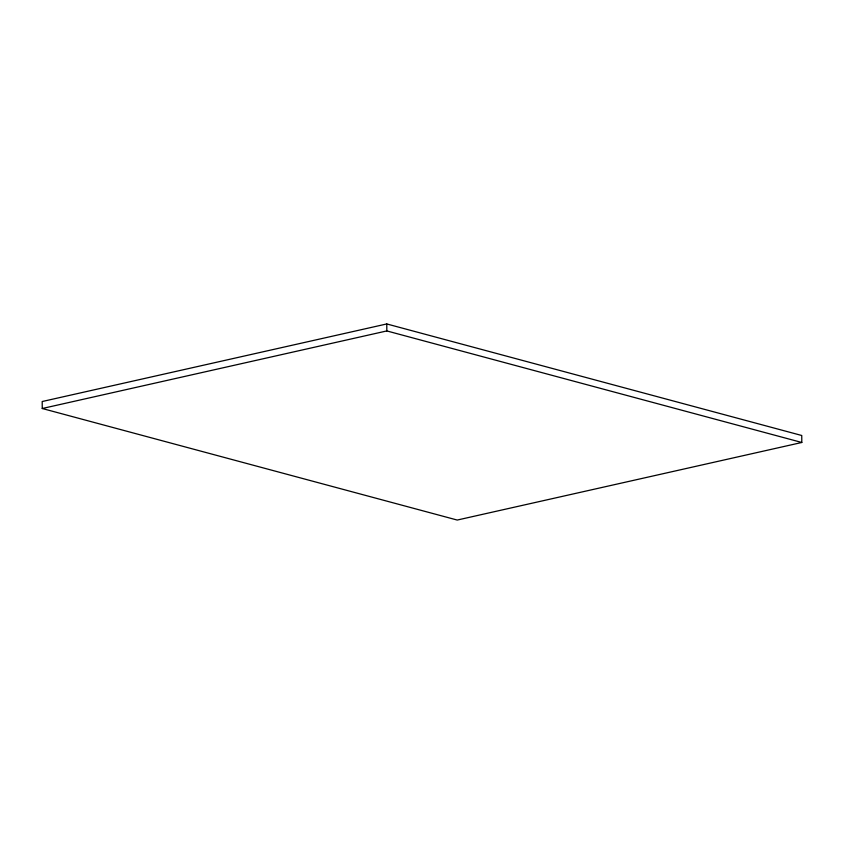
<?xml version="1.0" encoding="UTF-8"?>
<svg xmlns="http://www.w3.org/2000/svg" width="844" height="844" viewBox="0 0 844 844"><rect width="100%" height="100%" fill="white"/><g stroke="black" fill="none" stroke-linecap="round" stroke-linejoin="round"><path stroke-width="1.27" d="M386.774 323.948L42.2 401.522L42.253 408.507L457.226 520.052L801.8 442.478L801.747 435.493L386.774 323.948L386.826 330.932L801.8 442.478M42.253 408.507L386.826 330.932"/></g></svg>
